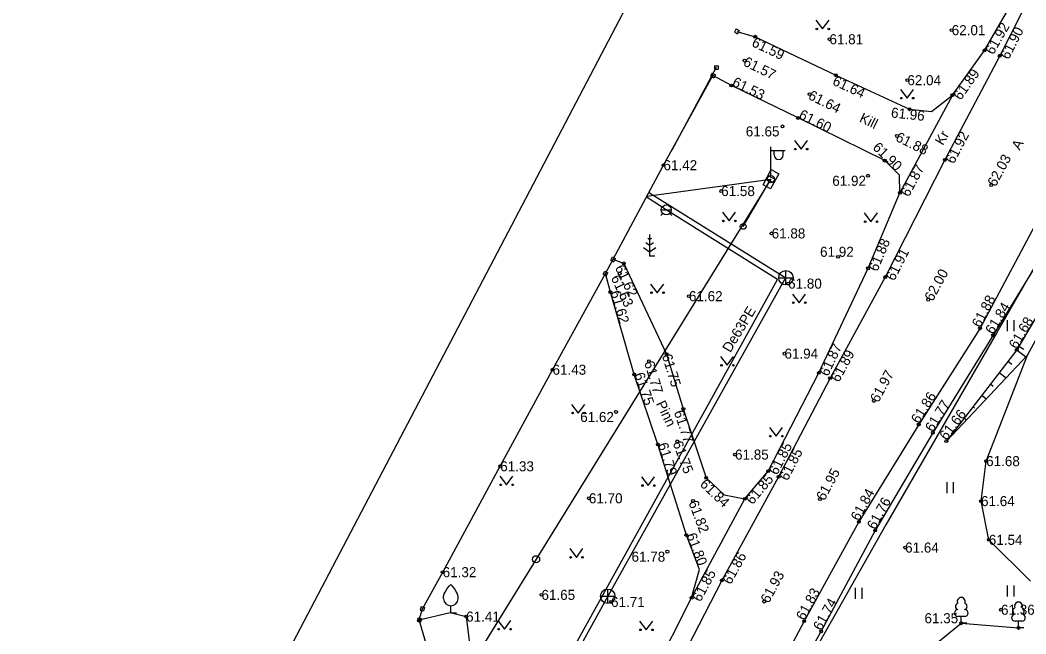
# Model space of a CAD drawing. Extents: x 643039 to 644433, y 6455517 to 6456148.
# Drawn here: x 643286.4 to 643356.3, y 6455924.1 to 6455966.9 of the extents above; entities that cross this region are included whole.
import ezdxf

# ---------------------------------------------------------------- set-up
doc = ezdxf.new("R2010")
doc.units = 0
for name, color, linetype in [('AED', 7, 'Continuous'), ('ELRAJATISMP', 7, 'Continuous'), ('HALJASTUS', 7, 'Continuous'), ('KKAEV', 7, 'Continuous'), ('KORGUS-EH2000', 7, 'Continuous'), ('KTRASS', 7, 'Continuous'), ('MOOTPIIR', 7, 'Continuous'), ('MPOHULIIN', 7, 'Continuous'), ('POST', 7, 'Continuous'), ('PUU', 7, 'Continuous'), ('RELJEEF', 7, 'Continuous'), ('SITRASS', 7, 'Continuous'), ('TEE', 7, 'Continuous'), ('VKAEV', 7, 'Continuous'), ('VTRASS', 7, 'Continuous')]:
    doc.layers.add(name, color=color, linetype=linetype)

msp = doc.modelspace()

# ---------------------------------------------------------------- linework, layer by layer
at = {"layer": 'AED'}
for p, q in [((643336.183, 6455966.278), (643336.065, 6455966.058)), ((643336.183, 6455966.278), (643336.403, 6455966.16)), ((643336.403, 6455966.16), (643336.285, 6455965.94)), ((643336.065, 6455966.058), (643336.285, 6455965.94)), ((643334.68, 6455963.714), (643334.68, 6455963.464)), ((643334.68, 6455963.714), (643334.93, 6455963.714)), ((643334.68, 6455963.464), (643334.93, 6455963.464)), ((643334.93, 6455963.714), (643334.93, 6455963.464)), ((643334.524, 6455963.208), (643334.406, 6455962.988)), ((643334.406, 6455962.988), (643334.626, 6455962.87)), ((643334.524, 6455963.208), (643334.744, 6455963.09)), ((643334.744, 6455963.09), (643334.626, 6455962.87)), ((643327.464, 6455950.184), (643327.583, 6455950.403)), ((643327.464, 6455950.184), (643327.683, 6455950.065)), ((643327.583, 6455950.403), (643327.802, 6455950.284)), ((643327.683, 6455950.065), (643327.802, 6455950.284)), ((643326.927, 6455949.194), (643327.046, 6455949.413)), ((643327.046, 6455949.413), (643327.265, 6455949.294)), ((643326.927, 6455949.194), (643327.146, 6455949.075)), ((643327.146, 6455949.075), (643327.265, 6455949.294)), ((643314.267, 6455926.048), (643314.202, 6455925.807)), ((643314.202, 6455925.807), (643314.443, 6455925.742)), ((643314.267, 6455926.048), (643314.508, 6455925.983)), ((643314.508, 6455925.983), (643314.443, 6455925.742)), ((643314.057, 6455925.27), (643313.992, 6455925.029)), ((643313.992, 6455925.029), (643314.233, 6455924.964)), ((643314.057, 6455925.27), (643314.298, 6455925.205)), ((643314.298, 6455925.205), (643314.233, 6455924.964))]:
    msp.add_line(p, q, dxfattribs=at)
for points in [[(643334.804, 6455963.59), (643331.714, 6455957.845)], [(643327.633, 6455950.234), (643331.131, 6455956.786), (643334.575, 6455963.039)], [(643327.096, 6455949.244), (643327.633, 6455950.234)], [(643314.355, 6455925.895), (643315.769, 6455928.443), (643319.773, 6455935.815), (643323.409, 6455942.542), (643327.096, 6455949.244)], [(643314.145, 6455925.117), (643314.355, 6455925.895)], [(643307.36, 6455908.359), (643312.43, 6455911.02), (643317.083, 6455913.832), (643315.646, 6455919.974), (643314.145, 6455925.117)]]:
    msp.add_lwpolyline(points, dxfattribs=at)
at = {"layer": 'ELRAJATISMP'}
for p, q in [((643338.279, 6455955.836), (643338.804, 6455955.551)), ((643338.408, 6455956.075), (643338.933, 6455955.79))]:
    msp.add_line(p, q, dxfattribs=at)
msp.add_lwpolyline([(643338.059, 6455955.43), (643338.628, 6455956.48), (643339.153, 6455956.196), (643338.584, 6455955.146)], close=True, dxfattribs=at)
at = {"layer": 'HALJASTUS'}
for p, q in [((643341.738, 6455966.883), (643342.202, 6455966.277)), ((643342.202, 6455966.277), (643342.647, 6455966.883)), ((643347.609, 6455962.06), (643348.072, 6455961.453)), ((643348.072, 6455961.453), (643348.518, 6455962.06)), ((643340.236, 6455958.51), (643340.7, 6455957.904)), ((643340.7, 6455957.904), (643341.145, 6455958.51)), ((643335.236, 6455953.51), (643335.7, 6455952.904)), ((643335.7, 6455952.904), (643336.145, 6455953.51)), ((643345.101, 6455953.461), (643345.564, 6455952.854)), ((643345.564, 6455952.854), (643346.01, 6455953.461)), ((643330.236, 6455948.51), (643330.7, 6455947.904)), ((643330.7, 6455947.904), (643331.145, 6455948.51)), ((643340.101, 6455947.816), (643340.564, 6455947.209)), ((643340.564, 6455947.209), (643341.01, 6455947.816)), ((643355.051, 6455945.994), (643355.051, 6455945.232)), ((643355.506, 6455945.994), (643355.506, 6455945.232)), ((643335.101, 6455943.461), (643335.565, 6455942.854)), ((643335.565, 6455942.854), (643336.01, 6455943.461)), ((643324.742, 6455940.132), (643325.206, 6455939.525)), ((643325.206, 6455939.525), (643325.651, 6455940.132)), ((643338.509, 6455938.522), (643338.972, 6455937.916)), ((643338.972, 6455937.916), (643339.418, 6455938.522)), ((643319.742, 6455935.132), (643320.206, 6455934.525)), ((643320.206, 6455934.525), (643320.651, 6455935.132)), ((643329.607, 6455935.082), (643330.07, 6455934.476)), ((643330.07, 6455934.476), (643330.516, 6455935.082)), ((643350.833, 6455934.711), (643350.833, 6455933.949)), ((643351.288, 6455934.711), (643351.288, 6455933.949)), ((643324.607, 6455930.082), (643325.07, 6455929.476)), ((643325.07, 6455929.476), (643325.516, 6455930.082)), ((643344.464, 6455927.347), (643344.464, 6455926.585)), ((643344.919, 6455927.347), (643344.919, 6455926.585)), ((643355.051, 6455927.519), (643355.051, 6455926.758)), ((643355.506, 6455927.519), (643355.506, 6455926.758)), ((643319.607, 6455925.082), (643320.07, 6455924.476)), ((643320.07, 6455924.476), (643320.516, 6455925.082)), ((643329.472, 6455925.033), (643329.935, 6455924.426)), ((643329.935, 6455924.426), (643330.381, 6455925.033))]:
    msp.add_line(p, q, dxfattribs=at)
for points in [[(643356.673, 6455927.822), (643353.764, 6455930.694), (643353.223, 6455933.392), (643353.579, 6455936.176), (643356.445, 6455943.561), (643360.855, 6455951.634), (643365.381, 6455958.748), (643369.325, 6455966.287), (643373.098, 6455972.803)], [(643314.145, 6455925.117), (643316.283, 6455925.623), (643317.401, 6455925.349), (643317.798, 6455922.15), (643317.707, 6455917.816), (643317.979, 6455915.027), (643317.754, 6455913.776), (643317.083, 6455913.832)], [(643347.482, 6455912.807), (643347.151, 6455921.068), (643351.844, 6455924.886), (643355.828, 6455924.561)]]:
    msp.add_lwpolyline(points, dxfattribs=at)
for centre in [(643341.801, 6455966.277), (643342.63, 6455966.277), (643347.671, 6455961.453), (643348.5, 6455961.453), (643340.299, 6455957.904), (643341.127, 6455957.904), (643335.299, 6455952.904), (643336.127, 6455952.904), (643345.163, 6455952.854), (643345.992, 6455952.854), (643330.299, 6455947.904), (643331.128, 6455947.904), (643340.163, 6455947.209), (643340.992, 6455947.209), (643335.164, 6455942.854), (643335.992, 6455942.854), (643324.805, 6455939.525), (643325.633, 6455939.525), (643338.571, 6455937.916), (643339.4, 6455937.916), (643319.805, 6455934.525), (643320.633, 6455934.525), (643329.669, 6455934.476), (643330.498, 6455934.476), (643324.669, 6455929.476), (643325.498, 6455929.476), (643319.669, 6455924.476), (643320.498, 6455924.476), (643329.534, 6455924.426), (643330.363, 6455924.426)]:
    msp.add_circle(centre, 0.055, dxfattribs=at)
at = {"layer": 'KKAEV'}
for p, q in [((643339.648, 6455948.449), (643339.648, 6455949.449)), ((643339.148, 6455948.949), (643340.148, 6455948.949)), ((643327.252, 6455926.266), (643327.252, 6455927.266)), ((643326.752, 6455926.766), (643327.752, 6455926.766))]:
    msp.add_line(p, q, dxfattribs=at)
for centre in [(643339.648, 6455948.949), (643327.252, 6455926.766)]:
    msp.add_circle(centre, 0.5, dxfattribs=at)
at = {"layer": 'KORGUS-EH2000'}
for centre in [(643351.183, 6455966.191), (643337.514, 6455965.735), (643342.677, 6455965.558), (643353.462, 6455964.782), (643336.778, 6455964.074), (643354.522, 6455964.413), (643343.123, 6455963.05), (643348.098, 6455962.705), (643335.856, 6455962.338), (643341.297, 6455961.733), (643351.232, 6455961.672), (643348.249, 6455960.68), (643340.491, 6455960.08), (643339.411, 6455959.49), (643347.379, 6455958.821), (643346.518, 6455957.104), (643350.703, 6455957.154), (643331.131, 6455956.786), (643345.363, 6455956.051), (643335.146, 6455954.986), (643347.581, 6455954.862), (643353.925, 6455955.404), (643338.655, 6455952.037), (643343.269, 6455950.406), (643328.369, 6455949.947), (643345.363, 6455949.604), (643328.084, 6455949.243), (643346.559, 6455948.997), (643327.44, 6455947.943), (643339.803, 6455948.539), (643332.901, 6455947.664), (643349.548, 6455947.422), (643353.155, 6455945.428), (643354.059, 6455944.955), (643339.546, 6455943.661), (643355.707, 6455943.936), (643330.109, 6455943.142), (643331.35, 6455943.622), (643323.409, 6455942.542), (643341.941, 6455942.331), (643329.098, 6455942.218), (643342.716, 6455941.955), (643345.767, 6455940.367), (643327.826, 6455939.6), (643332.511, 6455939.81), (643348.885, 6455938.737), (643349.871, 6455938.158), (643332.091, 6455937.553), (643350.813, 6455937.578), (643330.737, 6455937.343), (643336.11, 6455936.633), (643353.579, 6455936.176), (643319.773, 6455935.815), (643338.417, 6455935.478), (643334.096, 6455935.014), (643339.143, 6455935.079), (643325.94, 6455933.588), (643333.187, 6455933.414), (643336.789, 6455933.552), (643342.014, 6455933.534), (643353.223, 6455933.392), (643344.721, 6455931.958), (643345.857, 6455931.354), (643332.721, 6455931.024), (643353.764, 6455930.694), (643331.398, 6455929.871), (643347.942, 6455930.156), (643315.769, 6455928.443), (643335.193, 6455927.87), (643322.643, 6455926.863), (643327.482, 6455926.37), (643333.087, 6455926.656), (643338.143, 6455926.393), (643354.613, 6455925.825), (643314.145, 6455925.117), (643317.401, 6455925.349), (643340.921, 6455925.034), (643351.844, 6455924.886), (643342.104, 6455924.323), (643355.828, 6455924.561)]:
    msp.add_circle(centre, 0.1, dxfattribs=at)
at = {"layer": 'KTRASS'}
for points in [[(643330.164, 6455954.858), (643339.648, 6455948.949)], [(643339.62, 6455948.947), (643327.252, 6455926.766)], [(643327.252, 6455926.766), (643300.813, 6455878.75)]]:
    msp.add_lwpolyline(points, dxfattribs=at)
at = {"layer": 'MOOTPIIR'}
msp.add_lwpolyline([(643254.027, 6455825.608), (643379.387, 6456064.904), (643388.594, 6456081.774), (643413.818, 6456111.231), (643590.418, 6456028.265), (643318.074, 6455814.482)], close=True, dxfattribs=at)
at = {"layer": 'MPOHULIIN'}
msp.add_lwpolyline([(643329.979, 6455954.628), (643338.606, 6455955.819), (643322.265, 6455929.339), (643315.883, 6455918.961)], dxfattribs=at)
at = {"layer": 'POST'}
for points in [[(643338.606, 6455956.069), (643338.606, 6455958.069)], [(643338.606, 6455957.819), (643339.606, 6455957.819)], [(643338.836, 6455957.499), (643338.836, 6455957.819)], [(643339.446, 6455957.499), (643339.446, 6455957.819)], [(643336.676, 6455952.523), (643338.606, 6455955.819)]]:
    msp.add_lwpolyline(points, dxfattribs=at)
for centre, radius in [((643338.606, 6455955.819), 0.25), ((643336.676, 6455952.523), 0.2), ((643322.265, 6455929.339), 0.25)]:
    msp.add_circle(centre, radius, dxfattribs=at)
msp.add_arc((643339.141, 6455957.499), 0.305, 180, 0, dxfattribs=at)
at = {"layer": 'PUU'}
for p, q in [((643330.166, 6455951.605), (643330.042, 6455951.688)), ((643330.166, 6455951.955), (643330.166, 6455950.455)), ((643330.29, 6455951.688), (643330.166, 6455951.605)), ((643329.742, 6455951.044), (643330.166, 6455950.762)), ((643330.166, 6455951.205), (643329.899, 6455951.383)), ((643330.433, 6455951.383), (643330.166, 6455951.205)), ((643330.166, 6455950.762), (643330.59, 6455951.044)), ((643330.526, 6455950.455), (643330.166, 6455950.455)), ((643316.336, 6455925.595), (643316.336, 6455926.095)), ((643316.736, 6455925.595), (643316.336, 6455925.595)), ((643352.084, 6455925.361), (643351.604, 6455925.361)), ((643351.844, 6455924.886), (643351.844, 6455925.361)), ((643352.224, 6455924.886), (643351.844, 6455924.886)), ((643356.068, 6455925.036), (643355.588, 6455925.036)), ((643355.828, 6455924.561), (643355.828, 6455925.036)), ((643356.208, 6455924.561), (643355.828, 6455924.561))]:
    msp.add_line(p, q, dxfattribs=at)
for points in [[(643315.836, 6455926.595), (643315.836, 6455926.745), (643315.846, 6455926.81), (643315.881, 6455926.94), (643315.941, 6455927.06), (643316.086, 6455927.295), (643316.246, 6455927.5), (643316.336, 6455927.595)], [(643316.836, 6455926.595), (643316.836, 6455926.745), (643316.826, 6455926.81), (643316.791, 6455926.94), (643316.731, 6455927.06), (643316.586, 6455927.295), (643316.426, 6455927.5), (643316.336, 6455927.595)]]:
    msp.add_lwpolyline(points, dxfattribs=at)
for centre, radius, start, end in [((643316.336, 6455926.595), 0.5, 180, 0), ((643351.674, 6455926.059), 0.233, 109.02174, 253.14154), ((643351.844, 6455926.406), 0.277, 332.5799, 207.4201), ((643352.014, 6455926.059), 0.233, 286.85082, 70.98591), ((643355.828, 6455926.081), 0.277, 332.5799, 207.4201), ((643351.607, 6455925.598), 0.238, 90.0016, 269.3953), ((643352.081, 6455925.598), 0.238, 270.6047, 89.9984), ((643355.658, 6455925.734), 0.233, 109.02174, 253.14154), ((643355.998, 6455925.734), 0.233, 286.85082, 70.98591), ((643355.591, 6455925.273), 0.238, 90.0016, 269.3953), ((643356.065, 6455925.273), 0.238, 270.6047, 89.9984)]:
    msp.add_arc(centre, radius, start, end, dxfattribs=at)
at = {"layer": 'RELJEEF'}
for points in [[(643372.373, 6455973.267), (643368.63, 6455966.723), (643364.503, 6455959.192), (643360.427, 6455951.943), (643355.707, 6455943.936), (643350.813, 6455937.578)], [(643355.707, 6455943.936), (643356.34, 6455943.449)], [(643355.857, 6455944.19), (643356.209, 6455943.982)], [(643356.445, 6455943.561), (643350.813, 6455937.578)], [(643355.097, 6455943.144), (643355.374, 6455942.93)], [(643354.487, 6455942.351), (643354.962, 6455941.986)], [(643353.877, 6455941.559), (643354.075, 6455941.406)], [(643353.267, 6455940.766), (643353.584, 6455940.522)], [(643352.657, 6455939.974), (643352.776, 6455939.882)], [(643352.047, 6455939.181), (643352.207, 6455939.059)], [(643351.437, 6455938.389), (643351.478, 6455938.358)]]:
    msp.add_lwpolyline(points, dxfattribs=at)
at = {"layer": 'SITRASS'}
msp.add_lwpolyline([(643368.2, 6455969.838), (643361.561, 6455957.75), (643354.303, 6455945.088), (643346.595, 6455931.748), (643339.282, 6455918.752), (643332.484, 6455906.111), (643325.33, 6455892.846), (643318.427, 6455880.105), (643311.081, 6455866.856), (643304.008, 6455854.479), (643296.737, 6455842.44), (643288.268, 6455831.443), (643279.92, 6455821.425), (643270.103, 6455810.903), (643260.196, 6455800.693), (643249.494, 6455790.499), (643239.344, 6455781.093), (643228.714, 6455771.151)], dxfattribs=at)
at = {"layer": 'TEE'}
for points in [[(643336.232, 6455966.105), (643337.514, 6455965.735), (643343.123, 6455963.05), (643348.249, 6455960.68), (643349.767, 6455960.521), (643351.232, 6455961.672), (643353.462, 6455964.782), (643358.151, 6455972.894), (643361.267, 6455979.807), (643364.824, 6455987.016), (643368.721, 6455994.527), (643372.445, 6456001.554), (643376.185, 6456008.814), (643379.706, 6456015.683), (643383.369, 6456022.855), (643387.202, 6456029.596), (643389.7, 6456033.889)], [(643358.363, 6455971.963), (643354.522, 6455964.413), (643350.703, 6455957.154), (643346.559, 6455948.997), (643342.716, 6455941.955), (643339.143, 6455935.079), (643335.193, 6455927.87), (643331.605, 6455920.87), (643327.903, 6455914.109), (643323.846, 6455907.041), (643320.531, 6455900.705), (643316.433, 6455893.589), (643312.711, 6455886.952), (643308.462, 6455879.72), (643304.276, 6455871.919)], [(643365.945, 6455968.302), (643361.43, 6455960.791), (643357.519, 6455953.643), (643353.155, 6455945.428), (643348.885, 6455938.737), (643344.721, 6455931.958), (643340.921, 6455925.034), (643337.101, 6455917.807), (643333.414, 6455911.034), (643329.646, 6455904.033), (643326.044, 6455897.605), (643322.11, 6455890.494), (643318.296, 6455883.774), (643314.127, 6455876.294), (643309.805, 6455868.724)], [(643366.957, 6455967.658), (643362.792, 6455960.183), (643358.881, 6455952.841), (643354.059, 6455944.955), (643349.871, 6455938.158), (643345.857, 6455931.354), (643342.104, 6455924.323), (643338.145, 6455917.296), (643334.45, 6455910.534), (643330.343, 6455903.667), (643323.137, 6455889.987), (643319.465, 6455883.151), (643315.397, 6455875.632), (643310.989, 6455868.074)], [(643302.362, 6455905.641), (643305.095, 6455903.928), (643309.668, 6455902.321), (643312.847, 6455901.618), (643316.368, 6455901.428), (643318.838, 6455902.06), (643319.99, 6455902.844), (643322.86, 6455907.526), (643326.904, 6455914.732), (643330.424, 6455921.359), (643333.087, 6455926.656), (643336.789, 6455933.552), (643338.417, 6455935.478), (643341.941, 6455942.331), (643345.363, 6455949.604), (643347.581, 6455954.862), (643347.551, 6455956.102), (643346.518, 6455957.104), (643340.491, 6455960.08), (643335.856, 6455962.338), (643334.575, 6455963.039)], [(643351.232, 6455961.672), (643347.581, 6455954.862)], [(643327.633, 6455950.234), (643328.369, 6455949.947), (643331.35, 6455943.622), (643332.511, 6455939.81), (643334.096, 6455935.014), (643335.357, 6455933.819), (643336.789, 6455933.552)], [(643333.087, 6455926.656), (643333.627, 6455928.622), (643332.721, 6455931.024), (643330.737, 6455937.343), (643329.098, 6455942.218), (643327.44, 6455947.943), (643327.096, 6455949.244)]]:
    msp.add_lwpolyline(points, dxfattribs=at)
at = {"layer": 'VKAEV'}
for p, q in [((643330.976, 6455953.673), (643331.676, 6455953.673)), ((643331.079, 6455953.426), (643330.939, 6455953.286)), ((643331.573, 6455953.426), (643331.713, 6455953.286))]:
    msp.add_line(p, q, dxfattribs=at)
msp.add_circle((643331.326, 6455953.673), 0.35, dxfattribs=at)
at = {"layer": 'VTRASS'}
for points in [[(643339.057, 6455948.824), (643331.326, 6455953.673), (643330.005, 6455954.548)], [(643073.708, 6455652.379), (643074.196, 6455652.658), (643086.602, 6455662.11), (643119.433, 6455691.252), (643149.682, 6455717.785), (643186.362, 6455750.248), (643216.739, 6455775.004), (643234.79, 6455792.063), (643260.597, 6455816.691), (643261.338, 6455817.344), (643265.747, 6455821.219), (643269.311, 6455824.308), (643286.123, 6455852.772), (643300.72, 6455879.492), (643339.057, 6455948.824)]]:
    msp.add_lwpolyline(points, dxfattribs=at)

# ---------------------------------------------------------------- texts
at = {"layer": 'KORGUS-EH2000'}
for s, p in [('62.01', (643351.183, 6455965.841)), ('61.81', (643342.677, 6455965.208)), ('62.04', (643348.098, 6455962.355)), ('61.65', (643336.856, 6455958.79)), ('61.42', (643331.131, 6455956.436)), ('61.92', (643342.874, 6455955.351)), ('61.58', (643335.146, 6455954.636)), ('61.88', (643338.655, 6455951.687)), ('61.92', (643342.025, 6455950.406)), ('61.80', (643339.803, 6455948.189)), ('61.62', (643332.901, 6455947.314)), ('61.94', (643339.546, 6455943.311)), ('61.43', (643323.409, 6455942.192)), ('61.62', (643325.337, 6455938.9)), ('61.85', (643336.11, 6455936.283)), ('61.33', (643319.773, 6455935.465)), ('61.68', (643353.579, 6455935.826)), ('61.70', (643325.94, 6455933.238)), ('61.64', (643353.223, 6455933.042)), ('61.64', (643347.942, 6455929.806)), ('61.54', (643353.764, 6455930.344)), ('61.78', (643328.908, 6455929.171)), ('61.32', (643315.769, 6455928.093)), ('61.65', (643322.643, 6455926.513)), ('61.71', (643327.482, 6455926.02)), ('61.41', (643317.401, 6455924.999)), ('61.35', (643349.289, 6455924.886)), ('61.36', (643354.613, 6455925.475))]:
    msp.add_text(s, height=0.7, dxfattribs=at).set_placement(p)
for s, rotation, p in [('61.92', 59.97069, (643354.068, 6455964.432)), ('61.90', 63.03566, (643355.146, 6455964.096)), ('61.59', 334.4198, (643337.212, 6455965.104)), ('61.57', 333.6407, (643336.623, 6455963.76)), ('61.89', 54.3579, (643351.801, 6455961.264)), ('61.53', 334.02637, (643335.856, 6455962.338)), ('61.64', 335.1866, (643342.829, 6455962.415)), ('61.64', 333.6407, (643341.142, 6455961.419)), ('61.60', 333.72085, (643340.491, 6455960.08)), ('61.96', 354.02047, (643346.935, 6455960.114)), ('61.88', 333.6407, (643347.224, 6455958.507)), ('61.92', 62.25089, (643351.322, 6455956.828)), ('61.90', 315.87274, (643345.635, 6455957.96)), ('62.03', 61.45766, (643354.232, 6455955.237)), ('61.87', 61.8032, (643348.198, 6455954.531)), ('61.88', 67.12836, (643346.008, 6455949.332)), ('61.91', 63.06807, (643347.183, 6455948.68)), ('61.62', 295.23471, (643327.736, 6455949.649)), ('62.00', 61.44174, (643349.855, 6455947.255)), ('61.63', 295.23471, (643327.451, 6455948.945)), ('61.62', 286.15139, (643327.44, 6455947.943)), ('61.88', 62.02172, (643353.155, 6455945.428)), ('61.84', 58.55574, (643354.059, 6455944.955)), ('61.68', 59.48132, (643355.707, 6455943.936)), ('61.87', 64.80267, (643342.574, 6455942.033)), ('61.89', 61.37757, (643343.33, 6455941.62)), ('61.77', 286.93888, (643329.774, 6455943.04)), ('61.75', 286.93888, (643331.015, 6455943.52)), ('61.97', 61.44174, (643346.074, 6455940.2)), ('61.75', 288.58291, (643329.098, 6455942.218)), ('61.86', 57.45517, (643348.885, 6455938.737)), ('61.77', 58.36053, (643349.871, 6455938.158)), ('61.77', 288.28788, (643331.846, 6455939.59)), ('61.66', 52.41312, (643350.813, 6455937.578)), ('61.75', 290.43373, (643331.763, 6455937.431)), ('61.85', 62.78653, (643339.04, 6455935.158)), ('61.79', 287.43092, (643330.737, 6455937.343)), ('61.85', 62.5421, (643339.764, 6455934.756)), ('61.95', 61.44174, (643342.321, 6455933.367)), ('61.84', 316.53934, (643333.615, 6455934.506)), ('61.85', 49.79299, (643337.324, 6455933.1)), ('61.84', 61.24133, (643344.721, 6455931.958)), ('61.82', 290.43373, (643332.859, 6455933.292)), ('61.76', 61.24133, (643345.857, 6455931.354)), ('61.80', 290.66576, (643332.721, 6455931.024)), ('61.86', 61.28051, (643335.807, 6455927.534)), ('61.85', 61.77163, (643333.704, 6455926.325)), ('61.93', 61.44174, (643338.45, 6455926.226)), ('61.83', 61.24133, (643340.921, 6455925.034)), ('61.74', 61.24133, (643342.104, 6455924.323))]:
    msp.add_text(s, height=0.7, rotation=rotation, dxfattribs=at).set_placement(p)
at = {"layer": 'TEE'}
for s, rotation, p in [('Kill', 333.85347, (643344.699, 6455959.839)), ('Kr', 59.71898, (643350.568, 6455958.12)), ('A', 60.90884, (643355.909, 6455957.788)), ('Pinn', 295.85642, (643330.594, 6455940.185))]:
    msp.add_text(s, height=0.7, rotation=rotation, dxfattribs=at).set_placement(p)
at = {"layer": 'VTRASS'}
msp.add_text('De63PE', height=0.7, rotation=58.71312, dxfattribs=at).set_placement((643335.778, 6455943.689))

doc.saveas('drawing.dxf')
